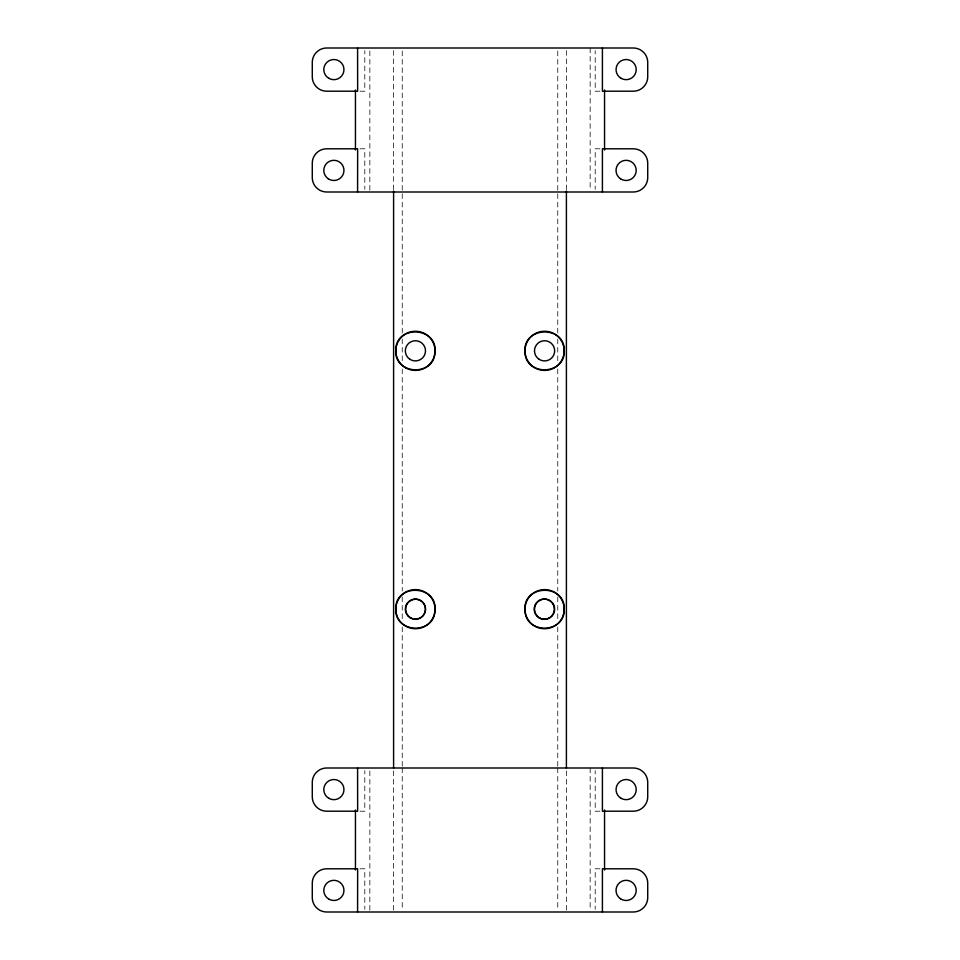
<?xml version="1.0" encoding="UTF-8"?>
<svg xmlns="http://www.w3.org/2000/svg" width="960" height="960" viewBox="0 0 960 960"><rect width="100%" height="100%" fill="white"/><g stroke="black" fill="none" stroke-linecap="round" stroke-linejoin="round"><path stroke-width="0.72" stroke-dasharray="4.8 3.6" d="M360.036 91.2L364.8 91.2L364.8 50.7M599.964 91.2L595.2 91.2L595.2 50.7M360.036 148.8L364.8 148.8L364.8 189.3M599.964 148.8L595.2 148.8L595.2 189.3M360.036 811.2L364.8 811.2L364.8 770.7M599.964 811.2L595.2 811.2L595.2 770.7M360.036 868.8L364.8 868.8L364.8 909.3M599.964 868.8L595.2 868.8L595.2 909.3M590.148 48L590.148 190.5M590.148 768L590.148 910.5M566.4 50.568L566.4 189.564M566.4 770.904L566.4 910.5M557.76 51L557.76 333M557.76 339L557.76 363M557.76 369L557.76 591M557.76 597L557.76 621M557.76 627L557.76 766.5M557.76 768L557.76 910.5M402.24 51L402.24 333M402.24 339L402.24 363M402.24 369L402.24 591M402.24 597L402.24 621M402.24 627L402.24 766.5M402.24 768L402.24 910.5M393.6 50.568L393.6 189.564M393.6 770.904L393.6 910.5M369.852 51L369.852 190.5M369.852 771L369.852 912"/><path stroke-width="1.44" d="M604.548 90L604.548 150M604.548 810L604.548 870M602.412 48L602.412 91.2L633.324 91.2A14.4 14.4 0 0 0 647.724 76.8L647.724 62.4A14.4 14.4 0 0 0 633.324 48L326.676 48A14.4 14.4 0 0 0 312.276 62.4L312.276 76.8A14.4 14.4 0 0 0 326.676 91.2L357.648 91.2L357.588 48M602.412 192L602.412 148.8L633.324 148.8A14.4 14.4 0 0 1 647.724 163.2L647.724 177.6A14.4 14.4 0 0 1 633.324 192L326.676 192A14.4 14.4 0 0 1 312.276 177.6L312.276 163.2A14.4 14.4 0 0 1 326.676 148.8L357.648 148.8L357.588 192M602.412 768L602.412 811.2L633.324 811.2A14.4 14.4 0 0 0 647.724 796.8L647.724 782.4A14.4 14.4 0 0 0 633.324 768L326.676 768A14.4 14.4 0 0 0 312.276 782.4L312.276 796.8A14.4 14.4 0 0 0 326.676 811.2L357.648 811.2L357.588 768M602.412 912L602.412 868.8L633.324 868.8A14.4 14.4 0 0 1 647.724 883.2L647.724 897.6A14.4 14.4 0 0 1 633.324 912L326.676 912A14.4 14.4 0 0 1 312.276 897.6L312.276 883.2A14.4 14.4 0 0 1 326.676 868.8L357.648 868.8L357.588 912M566.4 191.028L566.4 768M393.6 191.028L393.6 768M355.452 90L355.452 150M355.452 810L355.452 870M564.168 350.832C565.392 375.372 525.132 376.452 525.024 351.888C522.504 326.208 565.332 324.852 564.168 350.832M564.168 609.168C565.392 633.708 525.132 634.788 525.024 610.224C522.504 584.544 565.332 583.188 564.168 609.168M395.832 350.544C394.248 375.06 434.508 376.752 434.952 352.14C437.82 326.544 395.052 324.552 395.832 350.544M395.832 608.88C394.248 633.396 434.508 635.088 434.952 610.476C437.82 584.88 395.052 582.888 395.832 608.88M621.084 78.324A10.08 10.08 0 0 0 636.204 69.6A10.08 10.08 0 0 0 621.084 60.876A10.08 10.08 0 0 0 621.084 78.324M328.836 78.324A10.08 10.08 0 0 0 343.956 69.6A10.08 10.08 0 0 0 328.836 60.876A10.08 10.08 0 0 0 328.836 78.324M620.472 178.752A10.08 10.08 0 0 0 636.18 171.12A10.08 10.08 0 0 0 621.72 161.328A10.08 10.08 0 0 0 620.472 178.752M328.224 178.752A10.08 10.08 0 0 0 343.932 171.12A10.08 10.08 0 0 0 329.472 161.328A10.08 10.08 0 0 0 328.224 178.752M621.084 798.324A10.08 10.08 0 0 0 636.204 789.6A10.08 10.08 0 0 0 621.084 780.876A10.08 10.08 0 0 0 621.084 798.324M328.836 798.324A10.08 10.08 0 0 0 343.956 789.6A10.08 10.08 0 0 0 328.836 780.876A10.08 10.08 0 0 0 328.836 798.324M620.472 898.752A10.08 10.08 0 0 0 636.18 891.12A10.08 10.08 0 0 0 621.72 881.328A10.08 10.08 0 0 0 620.472 898.752M328.836 899.124A10.08 10.08 0 0 0 343.956 890.4A10.08 10.08 0 0 0 328.836 881.676A10.08 10.08 0 0 0 328.836 899.124M409.764 617.52A10.08 10.08 0 0 0 425.472 609.888A9.936 9.936 0 0 0 411.228 600.228A9.936 9.936 0 0 0 409.98 617.388A9.936 9.936 0 0 0 425.472 609.888A10.08 10.08 0 0 0 411.012 600.096A10.08 10.08 0 0 0 409.764 617.52M538.932 617.52A10.08 10.08 0 0 0 554.64 609.888A10.08 10.08 0 0 0 540.18 600.096A10.08 10.08 0 0 0 538.932 617.52M538.932 359.184A10.08 10.08 0 0 0 554.64 351.552A10.08 10.08 0 0 0 540.18 341.76A10.08 10.08 0 0 0 538.932 359.184M409.764 359.184A10.08 10.08 0 0 0 425.472 351.552A10.08 10.08 0 0 0 411.012 341.76A10.08 10.08 0 0 0 409.764 359.184M538.644 617.52A10.08 10.08 0 0 0 554.352 609.888A10.08 10.08 0 0 0 539.892 600.096A10.08 10.08 0 0 0 538.644 617.52M405.624 367.788A19.584 19.584 0 0 0 435 350.832A19.584 19.584 0 0 0 405.624 333.876A19.584 19.584 0 0 0 405.624 367.788M533.604 367.056A19.584 19.584 0 0 0 564.12 352.224A19.584 19.584 0 0 0 536.028 333.216A19.584 19.584 0 0 0 533.604 367.056M405.624 626.124A19.584 19.584 0 0 0 435 609.168A19.584 19.584 0 0 0 405.624 592.212A19.584 19.584 0 0 0 405.624 626.124M533.604 625.392A19.584 19.584 0 0 0 564.12 610.56A19.584 19.584 0 0 0 536.028 591.552A19.584 19.584 0 0 0 533.604 625.392"/></g></svg>
